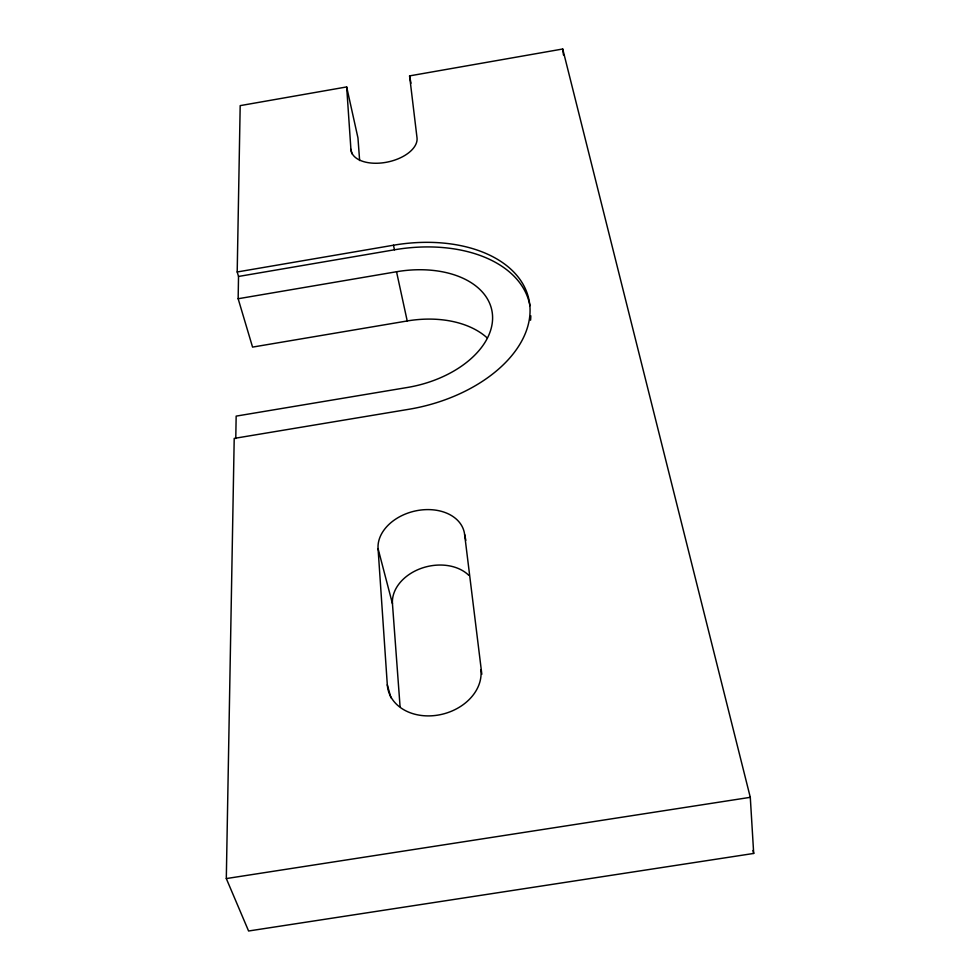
<?xml version="1.0" encoding="UTF-8"?>
<svg xmlns="http://www.w3.org/2000/svg" width="980" height="980" viewBox="0 0 980 980"><rect width="100%" height="100%" fill="white"/><g stroke="black" fill="none" stroke-linecap="round" stroke-linejoin="round"><path stroke-width="1.47" d="M237.197 271.975L240.186 105.632L346.663 86.938L350.913 149.315A33.602 18.547 -11.9 0 0 385.728 162.386A33.602 18.547 -11.9 0 0 417.015 137.812L409.579 75.889L562.716 49L750.288 797.328L753.694 853.445L248.589 931L226.307 878.57L234.208 438.403L408.868 409.285A130.279 82.026 -12.4 0 0 529.837 305.515A130.279 82.026 -12.4 0 0 393.47 245.221L237.197 271.975L238.52 276.458L238.152 298.741L252.558 347.104L407.215 320.962A89.401 58.371 -12.4 0 1 487.121 337.855M235.776 438.538L236.156 416.12L407.435 387.468A91.679 57.857 -12.4 0 0 492.438 314.323A91.679 57.857 -12.4 0 0 396.533 271.742L238.152 298.741M238.52 276.458L394.462 249.79A129.972 82.1 -12.4 0 1 529.935 305.687M226.307 878.57L750.288 797.328M465.855 540.323L464.618 534.468A43.977 31.74 -13.6 0 0 418.411 510.372A43.977 31.74 -13.6 0 0 378.06 548.592L387.308 684.8L390.922 697.797M378.06 548.592L392.453 603.729L400.06 706.445M752.971 850.469L753.694 853.445M350.913 149.315L351.918 153.774M346.663 86.938L357.957 137.898L359.635 160.549M396.533 271.742L407.215 320.962M464.618 534.468L481.829 674.252M393.47 245.221L394.462 249.79M409.579 75.889L410.988 83.214M562.716 49L563.451 54.954M480.874 669.879A47.53 37.032 -14.9 0 1 437.644 715.155A47.53 37.032 -14.9 0 1 387.308 684.8M392.453 603.729A42.618 31.789 -13.7 0 1 420.628 568.572A42.618 31.789 -13.7 0 1 468.857 575.37M530.805 315.768A129.972 82.1 -12.4 0 1 530.572 320.227"/></g></svg>
